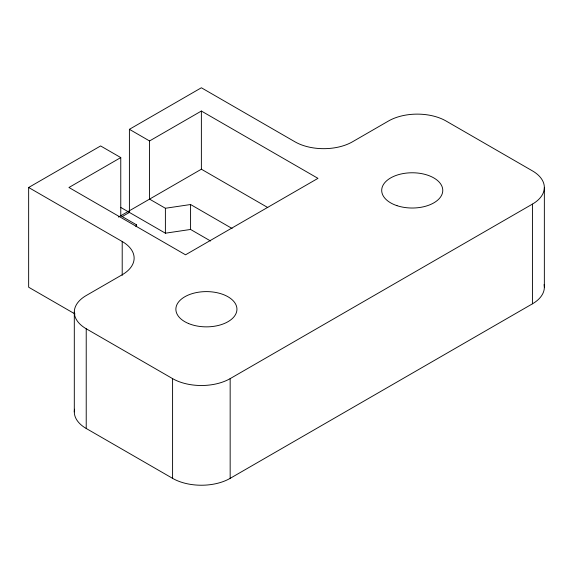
<?xml version="1.0" encoding="UTF-8"?>
<svg xmlns="http://www.w3.org/2000/svg" width="573" height="573" viewBox="0 0 573 573"><rect width="100%" height="100%" fill="white"/><g stroke="black" fill="none" stroke-linecap="round" stroke-linejoin="round"><path stroke-width="0.86" d="M135.88 226.507L136.603 224.888L120.767 215.749L120.767 157.575L100.619 145.943L28.65 187.493L28.65 287.216L75.042 313.997M122.207 216.58L129.405 212.425L129.405 129.319L201.374 87.769L294.93 141.789A40.712 23.507 0 0 0 352.502 141.789L388.487 121.01A40.712 23.507 0 0 1 446.066 121.01L532.424 170.869A40.712 23.507 0 0 1 532.424 204.11L532.424 303.833L230.16 478.348A40.712 23.507 0 0 1 172.588 478.348L86.222 428.482A40.712 23.507 0 0 1 74.554 409.229M120.767 157.575L68.953 187.493L185.537 254.806L317.965 178.353L201.374 111.04L149.553 140.958L129.405 129.319M118.446 217.088L201.374 169.207L267.777 207.548M28.65 187.493L122.207 241.505A40.712 23.507 0 0 1 122.207 274.746L86.222 295.525A40.712 23.507 0 0 0 86.222 328.766L172.588 378.624A40.712 23.507 0 0 0 230.16 378.624L532.424 204.11M149.553 140.958L149.553 199.125L165.389 208.264L190.58 204.525L232.101 228.498M120.81 207.462L165.389 233.197L190.58 229.458L210.57 240.997M544.35 187.493L544.35 287.216M230.16 378.624L230.16 478.348M201.374 111.04L201.374 169.207M190.58 204.525L190.58 229.458M172.588 378.624L172.588 478.348M165.389 208.264L165.389 233.197M136.603 224.888L136.603 226.672M122.207 241.505L122.207 275.341M86.222 328.766L86.222 428.482M74.304 312.142L74.304 411.865M544.092 284.58A40.712 23.507 0 0 1 532.424 303.833M396.974 205.664A30.534 17.627 0 0 0 442.771 190.401A30.534 17.627 0 0 0 396.974 175.13A30.534 17.627 0 0 0 396.974 205.664M188.496 323.509A30.534 17.627 0 0 0 236.778 311.053A30.534 17.627 0 0 0 193.953 293.14A30.534 17.627 0 0 0 188.496 323.509"/></g></svg>
